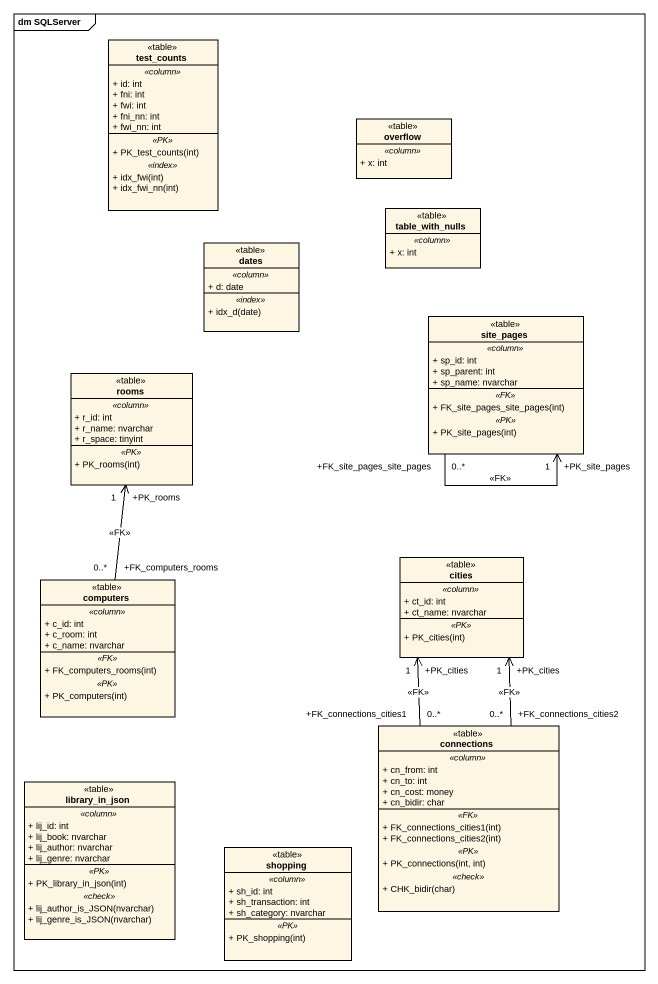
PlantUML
@startuml
mainframe dm SQLServer
hide circle
hide empty members
skinparam classAttributeIconSize 0
class test_counts <<table>> {
  .. <<column>> ..
  + id: int
  + fni: int
  + fwi: int
  + fni_nn: int
  + fwi_nn: int
  .. <<PK>> ..
  + PK_test_counts(int)
  .. <<index>> ..
  + idx_fwi(int)
  + idx_fwi_nn(int)
}
class overflow <<table>> {
  .. <<column>> ..
  + x: int
}
class table_with_nulls <<table>> {
  .. <<column>> ..
  + x: int
}
class dates <<table>> {
  .. <<column>> ..
  + d: date
  .. <<index>> ..
  + idx_d(date)
}
class site_pages <<table>> {
  .. <<column>> ..
  + sp_id: int
  + sp_parent: int
  + sp_name: nvarchar
  .. <<FK>> ..
  + FK_site_pages_site_pages(int)
  .. <<PK>> ..
  + PK_site_pages(int)
}
class rooms <<table>> {
  .. <<column>> ..
  + r_id: int
  + r_name: nvarchar
  + r_space: tinyint
  .. <<PK>> ..
  + PK_rooms(int)
}
class cities <<table>> {
  .. <<column>> ..
  + ct_id: int
  + ct_name: nvarchar
  .. <<PK>> ..
  + PK_cities(int)
}
class computers <<table>> {
  .. <<column>> ..
  + c_id: int
  + c_room: int
  + c_name: nvarchar
  .. <<FK>> ..
  + FK_computers_rooms(int)
  .. <<PK>> ..
  + PK_computers(int)
}
class connections <<table>> {
  .. <<column>> ..
  + cn_from: int
  + cn_to: int
  + cn_cost: money
  + cn_bidir: char
  .. <<FK>> ..
  + FK_connections_cities1(int)
  + FK_connections_cities2(int)
  .. <<PK>> ..
  + PK_connections(int, int)
  .. <<check>> ..
  + CHK_bidir(char)
}
class library_in_json <<table>> {
  .. <<column>> ..
  + lij_id: int
  + lij_book: nvarchar
  + lij_author: nvarchar
  + lij_genre: nvarchar
  .. <<PK>> ..
  + PK_library_in_json(int)
  .. <<check>> ..
  + lij_author_is_JSON(nvarchar)
  + lij_genre_is_JSON(nvarchar)
}
class shopping <<table>> {
  .. <<column>> ..
  + sh_id: int
  + sh_transaction: int
  + sh_category: nvarchar
  .. <<PK>> ..
  + PK_shopping(int)
}
site_pages "+FK_site_pages_site_pages\n0..*" --> "+PK_site_pages\n1" site_pages : <<FK>>
computers "+FK_computers_rooms\n0..*" -up-> "+PK_rooms\n1" rooms : <<FK>>
connections "+FK_connections_cities1\n0..*" -up-> "+PK_cities\n1" cities : <<FK>>
connections "+FK_connections_cities2\n0..*" -up-> "+PK_cities\n1" cities : <<FK>>
@enduml
